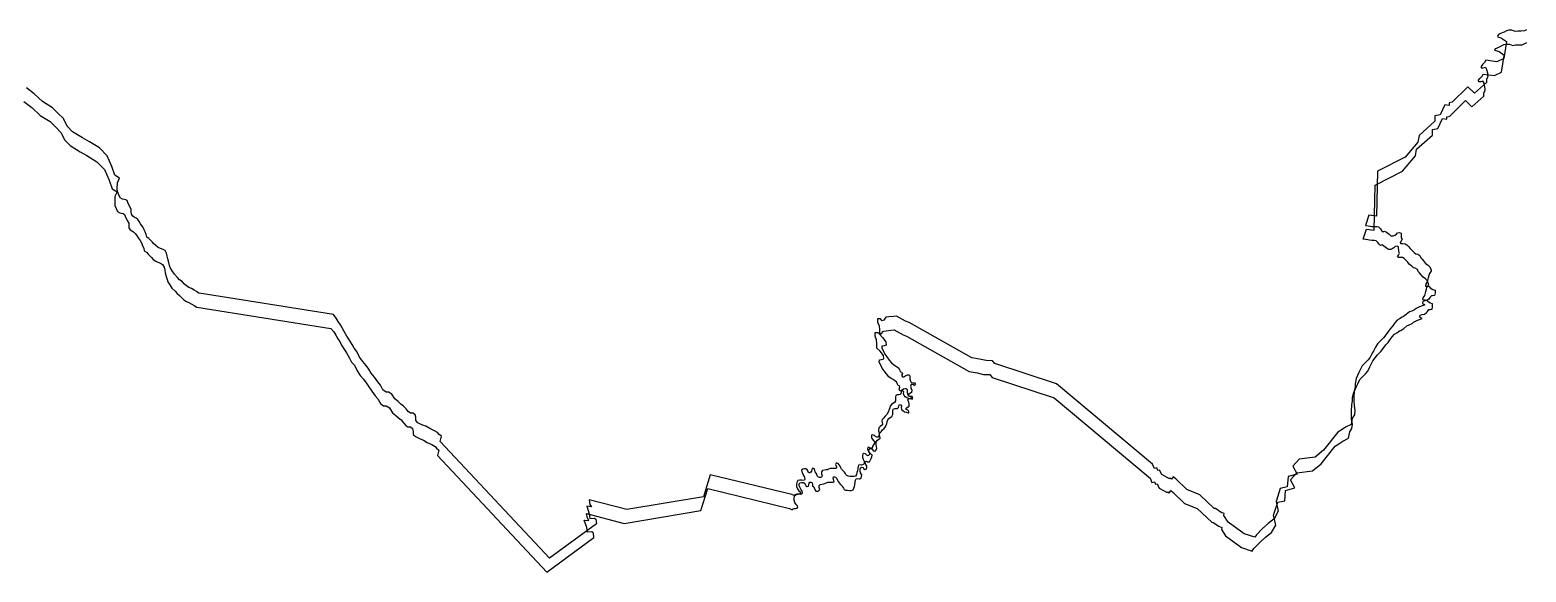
# Model space of a CAD drawing. Header units: inches. Extents: x 33.9 to 41.9, y -4.8 to 5.4.
# Drawn here: x 34.2194 to 34.5167, y -0.8656 to -0.7579 of the extents above; entities that cross this region are included whole.
import ezdxf

# ---------------------------------------------------------------- set-up
doc = ezdxf.new("R2010")
doc.units = ezdxf.units.IN
doc.header["$MEASUREMENT"] = 0
doc.layers.add('Counties', color=7, linetype='Continuous')

msp = doc.modelspace()

# ---------------------------------------------------------------- linework, layer by layer
at = {"layer": 'Counties'}
for points in [[(34.51684, -0.7579), (34.51641, -0.75811), (34.51577, -0.75815), (34.51509, -0.75815), (34.51459, -0.75822), (34.51392, -0.75797), (34.51327, -0.75797), (34.51281, -0.75808), (34.51235, -0.75833), (34.51167, -0.75862), (34.51124, -0.75883), (34.51103, -0.75912), (34.5111, -0.75926), (34.51149, -0.75937), (34.51186, -0.75952), (34.51287, -0.76021), (34.51233, -0.76357), (34.51092, -0.76421), (34.5087, -0.76392), (34.50847, -0.76435), (34.50805, -0.76478), (34.5078, -0.76514), (34.50783, -0.76546), (34.50822, -0.76546), (34.50865, -0.76532), (34.50887, -0.76575), (34.50905, -0.76643), (34.50908, -0.76693), (34.50912, -0.76722), (34.50884, -0.76768), (34.50883, -0.76835), (34.50645, -0.77043), (34.50515, -0.7692), (34.50205, -0.77228), (34.50144, -0.7724), (34.50146, -0.77291), (34.5006, -0.77275), (34.49968, -0.77477), (34.49862, -0.77497), (34.49861, -0.77604), (34.49548, -0.77884), (34.49523, -0.7802), (34.49269, -0.78319), (34.48723, -0.78597), (34.48702, -0.79491), (34.48549, -0.79473), (34.48484, -0.79676), (34.48535, -0.79681), (34.48575, -0.79688), (34.4861, -0.79692), (34.48664, -0.79696), (34.4871, -0.79696), (34.48742, -0.79703), (34.48778, -0.79742), (34.48803, -0.79774), (34.48831, -0.798), (34.4886, -0.79785), (34.48899, -0.7981), (34.48949, -0.7985), (34.48988, -0.79879), (34.49035, -0.79878), (34.49063, -0.79864), (34.49095, -0.79846), (34.4912, -0.79821), (34.49159, -0.79814), (34.49188, -0.79825), (34.49188, -0.7986), (34.49191, -0.79889), (34.49191, -0.79922), (34.49209, -0.7995), (34.49184, -0.7999), (34.4917, -0.80026), (34.49184, -0.80036), (34.49217, -0.80036), (34.4927, -0.8004), (34.49302, -0.80058), (34.49338, -0.80094), (34.4937, -0.8013), (34.49409, -0.80173), (34.49427, -0.80191), (34.49452, -0.80212), (34.49484, -0.80241), (34.4952, -0.80248), (34.49562, -0.80273), (34.4958, -0.80316), (34.49605, -0.80341), (34.49634, -0.80377), (34.49677, -0.80431), (34.49727, -0.80463), (34.49759, -0.80496), (34.49787, -0.8056), (34.49787, -0.80582), (34.49769, -0.80607), (34.49752, -0.80632), (34.49741, -0.80668), (34.4973, -0.80715), (34.49709, -0.80794), (34.4968, -0.80837), (34.49673, -0.8088), (34.49716, -0.80883), (34.49748, -0.8089), (34.4977, -0.80912), (34.49819, -0.80944), (34.49866, -0.80959), (34.49866, -0.81016), (34.49855, -0.81066), (34.49816, -0.8107), (34.49791, -0.81073), (34.49762, -0.81109), (34.49738, -0.81138), (34.49702, -0.81163), (34.49659, -0.8117), (34.4962, -0.81185), (34.49613, -0.8121), (34.4962, -0.81228), (34.49659, -0.81249), (34.49555, -0.81288), (34.49487, -0.81324), (34.49458, -0.81349), (34.49401, -0.81374), (34.49355, -0.81392), (34.49291, -0.81446), (34.49234, -0.81486), (34.49209, -0.81496), (34.49155, -0.81532), (34.49109, -0.81557), (34.49063, -0.81611), (34.49023, -0.81669), (34.48981, -0.81723), (34.48938, -0.81773), (34.48884, -0.81845), (34.48838, -0.81906), (34.4877, -0.81974), (34.48721, -0.82028), (34.48678, -0.82092), (34.48646, -0.82157), (34.48617, -0.82211), (34.48574, -0.82293), (34.48535, -0.82347), (34.485, -0.8238), (34.48446, -0.82433), (34.48418, -0.82462), (34.48378, -0.82545), (34.4835, -0.82599), (34.48296, -0.82717), (34.48275, -0.82821), (34.48275, -0.82882), (34.48257, -0.82961), (34.4825, -0.83094), (34.4825, -0.83169), (34.48254, -0.83252), (34.48272, -0.83349), (34.48261, -0.83435), (34.48218, -0.83503), (34.48197, -0.83629), (34.48083, -0.83683), (34.48019, -0.83729), (34.4793, -0.83783), (34.47648, -0.84137), (34.47481, -0.84278), (34.47165, -0.84318), (34.47041, -0.84455), (34.47126, -0.84616), (34.46942, -0.84663), (34.46926, -0.84869), (34.46788, -0.849), (34.46705, -0.85159), (34.46747, -0.85354), (34.46664, -0.85501), (34.46547, -0.85593), (34.46436, -0.85693), (34.46315, -0.85819), (34.46282, -0.8587), (34.46069, -0.85799), (34.45751, -0.85566), (34.45668, -0.85439), (34.45674, -0.85399), (34.45615, -0.85377), (34.45502, -0.853), (34.45475, -0.85298), (34.45189, -0.85023), (34.44932, -0.84923), (34.44713, -0.84709), (34.44661, -0.84667), (34.44629, -0.84716), (34.44601, -0.84691), (34.4459, -0.84708), (34.44434, -0.8462), (34.44389, -0.84536), (34.44356, -0.84542), (34.44336, -0.84491), (34.44286, -0.84504), (34.44249, -0.84418), (34.42342, -0.82823), (34.41116, -0.8242), (34.41067, -0.82364), (34.40943, -0.8236), (34.40814, -0.82331), (34.40656, -0.82302), (34.39412, -0.81603), (34.39343, -0.81575), (34.39165, -0.81476), (34.39101, -0.81484), (34.39008, -0.81491), (34.38951, -0.81498), (34.38908, -0.81555), (34.38879, -0.8157), (34.38844, -0.81527), (34.38787, -0.81527), (34.38787, -0.81599), (34.38815, -0.8167), (34.38822, -0.8175), (34.38822, -0.81836), (34.38887, -0.819), (34.38951, -0.81987), (34.38958, -0.82051), (34.38915, -0.82066), (34.38872, -0.82073), (34.38869, -0.82114), (34.38902, -0.82175), (34.3893, -0.82233), (34.38969, -0.82286), (34.39013, -0.82348), (34.39062, -0.82407), (34.39107, -0.82443), (34.39143, -0.82461), (34.3918, -0.82489), (34.3921, -0.8251), (34.39223, -0.82542), (34.39243, -0.8258), (34.39271, -0.82588), (34.39281, -0.82615), (34.39263, -0.82651), (34.39279, -0.82683), (34.39308, -0.82685), (34.39348, -0.82655), (34.39381, -0.82645), (34.39413, -0.82645), (34.39428, -0.82669), (34.3943, -0.82726), (34.3944, -0.8277), (34.39456, -0.82792), (34.39499, -0.82798), (34.39521, -0.828), (34.39537, -0.82834), (34.39521, -0.82851), (34.39488, -0.82836), (34.39454, -0.82836), (34.39438, -0.82869), (34.39454, -0.82913), (34.39466, -0.82947), (34.39462, -0.82992), (34.3943, -0.83012), (34.39401, -0.8303), (34.39401, -0.83056), (34.39421, -0.83066), (34.39438, -0.8307), (34.39452, -0.83085), (34.39458, -0.83103), (34.39454, -0.83123), (34.3944, -0.83121), (34.39409, -0.83111), (34.39369, -0.83101), (34.39336, -0.83078), (34.39312, -0.83056), (34.39304, -0.83018), (34.3931, -0.82982), (34.39295, -0.82966), (34.39269, -0.82955), (34.39257, -0.82986), (34.39249, -0.8302), (34.39232, -0.83036), (34.3921, -0.83038), (34.39178, -0.83038), (34.39147, -0.8305), (34.39141, -0.83076), (34.39141, -0.83117), (34.39139, -0.83159), (34.39119, -0.83195), (34.39088, -0.83214), (34.39062, -0.83234), (34.39039, -0.83262), (34.39027, -0.833), (34.39017, -0.83333), (34.38997, -0.83385), (34.3897, -0.83433), (34.38936, -0.83462), (34.38905, -0.835), (34.38879, -0.83528), (34.38873, -0.83554), (34.38879, -0.83591), (34.38885, -0.83625), (34.38863, -0.83647), (34.38836, -0.83669), (34.3881, -0.83698), (34.38804, -0.83754), (34.38816, -0.83794), (34.3882, -0.83829), (34.3881, -0.83857), (34.38794, -0.83879), (34.38769, -0.83883), (34.38747, -0.83869), (34.38725, -0.83845), (34.38686, -0.83833), (34.38666, -0.83843), (34.38664, -0.83895), (34.38696, -0.83938), (34.38729, -0.83966), (34.38724, -0.84), (34.38706, -0.8403), (34.38688, -0.84067), (34.38676, -0.84099), (34.38635, -0.84099), (34.38615, -0.84081), (34.3859, -0.84087), (34.38588, -0.84113), (34.38602, -0.84149), (34.38623, -0.8418), (34.38623, -0.84212), (34.38609, -0.84244), (34.38586, -0.84252), (34.38564, -0.84234), (34.38544, -0.8421), (34.38515, -0.84202), (34.38495, -0.84218), (34.38487, -0.84244), (34.38487, -0.84284), (34.38497, -0.84317), (34.38521, -0.84355), (34.38517, -0.84389), (34.38511, -0.84418), (34.38485, -0.84432), (34.38468, -0.84436), (34.3844, -0.84428), (34.3841, -0.84436), (34.38397, -0.84464), (34.38393, -0.84494), (34.38385, -0.84551), (34.38377, -0.84585), (34.38367, -0.84621), (34.38348, -0.84653), (34.3832, -0.84664), (34.38281, -0.84664), (34.38237, -0.84661), (34.382, -0.84657), (34.38172, -0.84643), (34.38156, -0.84621), (34.38143, -0.84597), (34.38129, -0.84573), (34.38109, -0.84553), (34.38091, -0.84538), (34.38072, -0.84514), (34.38054, -0.8449), (34.38042, -0.84458), (34.38026, -0.84431), (34.38001, -0.84403), (34.37979, -0.84395), (34.37961, -0.84395), (34.37951, -0.84423), (34.37969, -0.84468), (34.37971, -0.84492), (34.37955, -0.84502), (34.37924, -0.84502), (34.37902, -0.84502), (34.37881, -0.84502), (34.37847, -0.845), (34.37814, -0.84514), (34.37786, -0.84528), (34.37764, -0.84532), (34.37693, -0.84546), (34.37672, -0.84569), (34.37674, -0.84607), (34.37686, -0.84647), (34.3767, -0.84673), (34.3765, -0.84681), (34.37632, -0.84683), (34.37611, -0.84677), (34.37587, -0.84647), (34.37577, -0.84615), (34.37565, -0.84593), (34.37546, -0.84572), (34.37542, -0.84542), (34.37534, -0.84512), (34.3751, -0.845), (34.37492, -0.84498), (34.37479, -0.84522), (34.37471, -0.84554), (34.37461, -0.84579), (34.37437, -0.84587), (34.37425, -0.84587), (34.3741, -0.84574), (34.37404, -0.84556), (34.37388, -0.84528), (34.3736, -0.8451), (34.37331, -0.84508), (34.37299, -0.84516), (34.37276, -0.84536), (34.37278, -0.84568), (34.37292, -0.84599), (34.37313, -0.84641), (34.37337, -0.84677), (34.37343, -0.84712), (34.37331, -0.84732), (34.37303, -0.8474), (34.37272, -0.84734), (34.3724, -0.84734), (34.37199, -0.84744), (34.37181, -0.8478), (34.37175, -0.8482), (34.37175, -0.84861), (34.37193, -0.84907), (34.37221, -0.84944), (34.37246, -0.84968), (34.37248, -0.84994), (34.37235, -0.85014), (34.37205, -0.85022), (34.37179, -0.85026), (34.37158, -0.85032), (34.37142, -0.85048), (34.37085, -0.85022), (34.35461, -0.84628), (34.35324, -0.85063), (34.33803, -0.8532), (34.33053, -0.85126), (34.33071, -0.85215), (34.33101, -0.85263), (34.33007, -0.85253), (34.33056, -0.85403), (34.33071, -0.85496), (34.3316, -0.85487), (34.33188, -0.85511), (34.33199, -0.85602), (34.32265, -0.86287), (34.30093, -0.83969), (34.30118, -0.83862), (34.30073, -0.83826), (34.30042, -0.8379), (34.29979, -0.83755), (34.29886, -0.8371), (34.2981, -0.83665), (34.29729, -0.83633), (34.29653, -0.83593), (34.29609, -0.83552), (34.29609, -0.83485), (34.29595, -0.83436), (34.29555, -0.83404), (34.29502, -0.83404), (34.29461, -0.83373), (34.29417, -0.83319), (34.29368, -0.83265), (34.29314, -0.83224), (34.2926, -0.83175), (34.29193, -0.83121), (34.29135, -0.83027), (34.29068, -0.82986), (34.29019, -0.82986), (34.28957, -0.82937), (34.28908, -0.82847), (34.28854, -0.82784), (34.28787, -0.8269), (34.28725, -0.82609), (34.28675, -0.82528), (34.28622, -0.82456), (34.28555, -0.8238), (34.28492, -0.8229), (34.28439, -0.82178), (34.28385, -0.82115), (34.28345, -0.82038), (34.28282, -0.81931), (34.28242, -0.81872), (34.28184, -0.81782), (34.28148, -0.81706), (34.28113, -0.81652), (34.28068, -0.8158), (34.28028, -0.81517), (34.27974, -0.81445), (34.25308, -0.81021), (34.25307, -0.81026), (34.25255, -0.80989), (34.25206, -0.80961), (34.2515, -0.80928), (34.25102, -0.80908), (34.25053, -0.80876), (34.25013, -0.80839), (34.24964, -0.8079), (34.24916, -0.80754), (34.24875, -0.80709), (34.24815, -0.80644), (34.2477, -0.80579), (34.24734, -0.80522), (34.24718, -0.80473), (34.24702, -0.80412), (34.24682, -0.80339), (34.24669, -0.80286), (34.24657, -0.80225), (34.24629, -0.80173), (34.24589, -0.80152), (34.24536, -0.80132), (34.24492, -0.80112), (34.24443, -0.80075), (34.24407, -0.80039), (34.24375, -0.80006), (34.24342, -0.7997), (34.24306, -0.79933), (34.24262, -0.79905), (34.24253, -0.79852), (34.24229, -0.79803), (34.24213, -0.79762), (34.24185, -0.79701), (34.2414, -0.79645), (34.24112, -0.79596), (34.24084, -0.79559), (34.24052, -0.79527), (34.24015, -0.7951), (34.23987, -0.7949), (34.23959, -0.7945), (34.23955, -0.79409), (34.23955, -0.79352), (34.23926, -0.79303), (34.23886, -0.79218), (34.23874, -0.79181), (34.23846, -0.79165), (34.23781, -0.79149), (34.23733, -0.79124), (34.23708, -0.79064), (34.2368, -0.79003), (34.23676, -0.78942), (34.2368, -0.78828), (34.23724, -0.78733), (34.23628, -0.78672), (34.23567, -0.78503), (34.23476, -0.78288), (34.23323, -0.78135), (34.23125, -0.78012), (34.22988, -0.77935), (34.22789, -0.77812), (34.22682, -0.77705), (34.22606, -0.77551), (34.22499, -0.77444), (34.22393, -0.77337), (34.22194, -0.77214), (34.22027, -0.7706), (34.21871, -0.76938)], [(34.51684, -0.7579), (34.51641, -0.75811), (34.51577, -0.75815), (34.51509, -0.75815), (34.51459, -0.75822), (34.51392, -0.75797), (34.51327, -0.75797), (34.51281, -0.75808), (34.51235, -0.75833), (34.51167, -0.75862), (34.51124, -0.75883), (34.51103, -0.75912), (34.5111, -0.75926), (34.51149, -0.75937), (34.51186, -0.75952), (34.51287, -0.76021), (34.51233, -0.76357), (34.51092, -0.76421), (34.5087, -0.76392), (34.50847, -0.76435), (34.50805, -0.76478), (34.5078, -0.76514), (34.50783, -0.76546), (34.50822, -0.76546), (34.50865, -0.76532), (34.50887, -0.76575), (34.50905, -0.76643), (34.50908, -0.76693), (34.50912, -0.76722), (34.50884, -0.76768), (34.50883, -0.76835), (34.50645, -0.77043), (34.50515, -0.7692), (34.50205, -0.77228), (34.50144, -0.7724), (34.50146, -0.77291), (34.5006, -0.77275), (34.49968, -0.77477), (34.49862, -0.77497), (34.49861, -0.77604), (34.49548, -0.77884), (34.49523, -0.7802), (34.49269, -0.78319), (34.48723, -0.78597), (34.48702, -0.79491), (34.48549, -0.79473), (34.48484, -0.79676), (34.48535, -0.79681), (34.48575, -0.79688), (34.4861, -0.79692), (34.48664, -0.79696), (34.4871, -0.79696), (34.48742, -0.79703), (34.48778, -0.79742), (34.48803, -0.79774), (34.48831, -0.798), (34.4886, -0.79785), (34.48899, -0.7981), (34.48949, -0.7985), (34.48988, -0.79879), (34.49035, -0.79878), (34.49063, -0.79864), (34.49095, -0.79846), (34.4912, -0.79821), (34.49159, -0.79814), (34.49188, -0.79825), (34.49188, -0.7986), (34.49191, -0.79889), (34.49191, -0.79922), (34.49209, -0.7995), (34.49184, -0.7999), (34.4917, -0.80026), (34.49184, -0.80036), (34.49217, -0.80036), (34.4927, -0.8004), (34.49302, -0.80058), (34.49338, -0.80094), (34.4937, -0.8013), (34.49409, -0.80173), (34.49427, -0.80191), (34.49452, -0.80212), (34.49484, -0.80241), (34.4952, -0.80248), (34.49562, -0.80273), (34.4958, -0.80316), (34.49605, -0.80341), (34.49634, -0.80377), (34.49677, -0.80431), (34.49727, -0.80463), (34.49759, -0.80496), (34.49787, -0.8056), (34.49787, -0.80582), (34.49769, -0.80607), (34.49752, -0.80632), (34.49741, -0.80668), (34.4973, -0.80715), (34.49709, -0.80794), (34.4968, -0.80837), (34.49673, -0.8088), (34.49716, -0.80883), (34.49748, -0.8089), (34.4977, -0.80912), (34.49819, -0.80944), (34.49866, -0.80959), (34.49866, -0.81016), (34.49855, -0.81066), (34.49816, -0.8107), (34.49791, -0.81073), (34.49762, -0.81109), (34.49738, -0.81138), (34.49702, -0.81163), (34.49659, -0.8117), (34.4962, -0.81185), (34.49613, -0.8121), (34.4962, -0.81228), (34.49659, -0.81249), (34.49555, -0.81288), (34.49487, -0.81324), (34.49458, -0.81349), (34.49401, -0.81374), (34.49355, -0.81392), (34.49291, -0.81446), (34.49234, -0.81486), (34.49209, -0.81496), (34.49155, -0.81532), (34.49109, -0.81557), (34.49063, -0.81611), (34.49023, -0.81669), (34.48981, -0.81723), (34.48938, -0.81773), (34.48884, -0.81845), (34.48838, -0.81906), (34.4877, -0.81974), (34.48721, -0.82028), (34.48678, -0.82092), (34.48646, -0.82157), (34.48617, -0.82211), (34.48574, -0.82293), (34.48535, -0.82347), (34.485, -0.8238), (34.48446, -0.82433), (34.48418, -0.82462), (34.48378, -0.82545), (34.4835, -0.82599), (34.48296, -0.82717), (34.48275, -0.82821), (34.48275, -0.82882), (34.48257, -0.82961), (34.4825, -0.83094), (34.4825, -0.83169), (34.48254, -0.83252), (34.48272, -0.83349), (34.48261, -0.83435), (34.48218, -0.83503), (34.48197, -0.83629), (34.48083, -0.83683), (34.48019, -0.83729), (34.4793, -0.83783), (34.47648, -0.84137), (34.47481, -0.84278), (34.47165, -0.84318), (34.47041, -0.84455), (34.47126, -0.84616), (34.46942, -0.84663), (34.46926, -0.84869), (34.46788, -0.849), (34.46705, -0.85159), (34.46747, -0.85354), (34.46664, -0.85501), (34.46547, -0.85593), (34.46436, -0.85693), (34.46315, -0.85819), (34.46282, -0.8587), (34.46069, -0.85799), (34.45751, -0.85566), (34.45668, -0.85439), (34.45674, -0.85399), (34.45615, -0.85377), (34.45502, -0.853), (34.45475, -0.85298), (34.45189, -0.85023), (34.44932, -0.84923), (34.44713, -0.84709), (34.44661, -0.84667), (34.44629, -0.84716), (34.44601, -0.84691), (34.4459, -0.84708), (34.44434, -0.8462), (34.44389, -0.84536), (34.44356, -0.84542), (34.44336, -0.84491), (34.44286, -0.84504), (34.44249, -0.84418), (34.42342, -0.82823), (34.41116, -0.8242), (34.41067, -0.82364), (34.40943, -0.8236), (34.40814, -0.82331), (34.40656, -0.82302), (34.39412, -0.81603), (34.39343, -0.81575), (34.39165, -0.81476), (34.39101, -0.81484), (34.39008, -0.81491), (34.38951, -0.81498), (34.38908, -0.81555), (34.38879, -0.8157), (34.38844, -0.81527), (34.38787, -0.81527), (34.38787, -0.81599), (34.38815, -0.8167), (34.38822, -0.8175), (34.38822, -0.81836), (34.38887, -0.819), (34.38951, -0.81987), (34.38958, -0.82051), (34.38915, -0.82066), (34.38872, -0.82073), (34.38869, -0.82114), (34.38902, -0.82175), (34.3893, -0.82233), (34.38969, -0.82286), (34.39013, -0.82348), (34.39062, -0.82407), (34.39107, -0.82443), (34.39143, -0.82461), (34.3918, -0.82489), (34.3921, -0.8251), (34.39223, -0.82542), (34.39243, -0.8258), (34.39271, -0.82588), (34.39281, -0.82615), (34.39263, -0.82651), (34.39279, -0.82683), (34.39308, -0.82685), (34.39348, -0.82655), (34.39381, -0.82645), (34.39413, -0.82645), (34.39428, -0.82669), (34.3943, -0.82726), (34.3944, -0.8277), (34.39456, -0.82792), (34.39499, -0.82798), (34.39521, -0.828), (34.39537, -0.82834), (34.39521, -0.82851), (34.39488, -0.82836), (34.39454, -0.82836), (34.39438, -0.82869), (34.39454, -0.82913), (34.39466, -0.82947), (34.39462, -0.82992), (34.3943, -0.83012), (34.39401, -0.8303), (34.39401, -0.83056), (34.39421, -0.83066), (34.39438, -0.8307), (34.39452, -0.83085), (34.39458, -0.83103), (34.39454, -0.83123), (34.3944, -0.83121), (34.39409, -0.83111), (34.39369, -0.83101), (34.39336, -0.83078), (34.39312, -0.83056), (34.39304, -0.83018), (34.3931, -0.82982), (34.39295, -0.82966), (34.39269, -0.82955), (34.39257, -0.82986), (34.39249, -0.8302), (34.39232, -0.83036), (34.3921, -0.83038), (34.39178, -0.83038), (34.39147, -0.8305), (34.39141, -0.83076), (34.39141, -0.83117), (34.39139, -0.83159), (34.39119, -0.83195), (34.39088, -0.83214), (34.39062, -0.83234), (34.39039, -0.83262), (34.39027, -0.833), (34.39017, -0.83333), (34.38997, -0.83385), (34.3897, -0.83433), (34.38936, -0.83462), (34.38905, -0.835), (34.38879, -0.83528), (34.38873, -0.83554), (34.38879, -0.83591), (34.38885, -0.83625), (34.38863, -0.83647), (34.38836, -0.83669), (34.3881, -0.83698), (34.38804, -0.83754), (34.38816, -0.83794), (34.3882, -0.83829), (34.3881, -0.83857), (34.38794, -0.83879), (34.38769, -0.83883), (34.38747, -0.83869), (34.38725, -0.83845), (34.38686, -0.83833), (34.38666, -0.83843), (34.38664, -0.83895), (34.38696, -0.83938), (34.38729, -0.83966), (34.38724, -0.84), (34.38706, -0.8403), (34.38688, -0.84067), (34.38676, -0.84099), (34.38635, -0.84099), (34.38615, -0.84081), (34.3859, -0.84087), (34.38588, -0.84113), (34.38602, -0.84149), (34.38623, -0.8418), (34.38623, -0.84212), (34.38609, -0.84244), (34.38586, -0.84252), (34.38564, -0.84234), (34.38544, -0.8421), (34.38515, -0.84202), (34.38495, -0.84218), (34.38487, -0.84244), (34.38487, -0.84284), (34.38497, -0.84317), (34.38521, -0.84355), (34.38517, -0.84389), (34.38511, -0.84418), (34.38485, -0.84432), (34.38468, -0.84436), (34.3844, -0.84428), (34.3841, -0.84436), (34.38397, -0.84464), (34.38393, -0.84494), (34.38385, -0.84551), (34.38377, -0.84585), (34.38367, -0.84621), (34.38348, -0.84653), (34.3832, -0.84664), (34.38281, -0.84664), (34.38237, -0.84661), (34.382, -0.84657), (34.38172, -0.84643), (34.38156, -0.84621), (34.38143, -0.84597), (34.38129, -0.84573), (34.38109, -0.84553), (34.38091, -0.84538), (34.38072, -0.84514), (34.38054, -0.8449), (34.38042, -0.84458), (34.38026, -0.84431), (34.38001, -0.84403), (34.37979, -0.84395), (34.37961, -0.84395), (34.37951, -0.84423), (34.37969, -0.84468), (34.37971, -0.84492), (34.37955, -0.84502), (34.37924, -0.84502), (34.37902, -0.84502), (34.37881, -0.84502), (34.37847, -0.845), (34.37814, -0.84514), (34.37786, -0.84528), (34.37764, -0.84532), (34.37693, -0.84546), (34.37672, -0.84569), (34.37674, -0.84607), (34.37686, -0.84647), (34.3767, -0.84673), (34.3765, -0.84681), (34.37632, -0.84683), (34.37611, -0.84677), (34.37587, -0.84647), (34.37577, -0.84615), (34.37565, -0.84593), (34.37546, -0.84572), (34.37542, -0.84542), (34.37534, -0.84512), (34.3751, -0.845), (34.37492, -0.84498), (34.37479, -0.84522), (34.37471, -0.84554), (34.37461, -0.84579), (34.37437, -0.84587), (34.37425, -0.84587), (34.3741, -0.84574), (34.37404, -0.84556), (34.37388, -0.84528), (34.3736, -0.8451), (34.37331, -0.84508), (34.37299, -0.84516), (34.37276, -0.84536), (34.37278, -0.84568), (34.37292, -0.84599), (34.37313, -0.84641), (34.37337, -0.84677), (34.37343, -0.84712), (34.37331, -0.84732), (34.37303, -0.8474), (34.37272, -0.84734), (34.3724, -0.84734), (34.37199, -0.84744), (34.37181, -0.8478), (34.37175, -0.8482), (34.37175, -0.84861), (34.37193, -0.84907), (34.37221, -0.84944), (34.37246, -0.84968), (34.37248, -0.84994), (34.37235, -0.85014), (34.37205, -0.85022), (34.37179, -0.85026), (34.37158, -0.85032), (34.37142, -0.85048), (34.37085, -0.85022), (34.35461, -0.84628), (34.35324, -0.85063), (34.33803, -0.8532), (34.33053, -0.85126), (34.33071, -0.85215), (34.33101, -0.85263), (34.33007, -0.85253), (34.33056, -0.85403), (34.33071, -0.85496), (34.3316, -0.85487), (34.33188, -0.85511), (34.33199, -0.85602), (34.32265, -0.86287), (34.30093, -0.83969), (34.30118, -0.83862), (34.30073, -0.83826), (34.30042, -0.8379), (34.29979, -0.83755), (34.29886, -0.8371), (34.2981, -0.83665), (34.29729, -0.83633), (34.29653, -0.83593), (34.29609, -0.83552), (34.29609, -0.83485), (34.29595, -0.83436), (34.29555, -0.83404), (34.29502, -0.83404), (34.29461, -0.83373), (34.29417, -0.83319), (34.29368, -0.83265), (34.29314, -0.83224), (34.2926, -0.83175), (34.29193, -0.83121), (34.29135, -0.83027), (34.29068, -0.82986), (34.29019, -0.82986), (34.28957, -0.82937), (34.28908, -0.82847), (34.28854, -0.82784), (34.28787, -0.8269), (34.28725, -0.82609), (34.28675, -0.82528), (34.28622, -0.82456), (34.28555, -0.8238), (34.28492, -0.8229), (34.28439, -0.82178), (34.28385, -0.82115), (34.28345, -0.82038), (34.28282, -0.81931), (34.28242, -0.81872), (34.28184, -0.81782), (34.28148, -0.81706), (34.28113, -0.81652), (34.28068, -0.8158), (34.28028, -0.81517), (34.27974, -0.81445), (34.25308, -0.81021), (34.25307, -0.81026), (34.25255, -0.80989), (34.25206, -0.80961), (34.2515, -0.80928), (34.25102, -0.80908), (34.25053, -0.80876), (34.25013, -0.80839), (34.24964, -0.8079), (34.24916, -0.80754), (34.24875, -0.80709), (34.24815, -0.80644), (34.2477, -0.80579), (34.24734, -0.80522), (34.24718, -0.80473), (34.24702, -0.80412), (34.24682, -0.80339), (34.24669, -0.80286), (34.24657, -0.80225), (34.24629, -0.80173), (34.24589, -0.80152), (34.24536, -0.80132), (34.24492, -0.80112), (34.24443, -0.80075), (34.24407, -0.80039), (34.24375, -0.80006), (34.24342, -0.7997), (34.24306, -0.79933), (34.24262, -0.79905), (34.24253, -0.79852), (34.24229, -0.79803), (34.24213, -0.79762), (34.24185, -0.79701), (34.2414, -0.79645), (34.24112, -0.79596), (34.24084, -0.79559), (34.24052, -0.79527), (34.24015, -0.7951), (34.23987, -0.7949), (34.23959, -0.7945), (34.23955, -0.79409), (34.23955, -0.79352), (34.23926, -0.79303), (34.23886, -0.79218), (34.23874, -0.79181), (34.23846, -0.79165), (34.23781, -0.79149), (34.23733, -0.79124), (34.23708, -0.79064), (34.2368, -0.79003), (34.23676, -0.78942), (34.2368, -0.78828), (34.23724, -0.78733), (34.23628, -0.78672), (34.23567, -0.78503), (34.23476, -0.78288), (34.23323, -0.78135), (34.23125, -0.78012), (34.22988, -0.77935), (34.22789, -0.77812), (34.22682, -0.77705), (34.22606, -0.77551), (34.22499, -0.77444), (34.22393, -0.77337), (34.22194, -0.77214), (34.22027, -0.7706), (34.21871, -0.76938)], [(34.21821, -0.77212), (34.21977, -0.77334), (34.22145, -0.77488), (34.22343, -0.77611), (34.2245, -0.77718), (34.22556, -0.77825), (34.22633, -0.77979), (34.2274, -0.78086), (34.22938, -0.78209), (34.23075, -0.78286), (34.23273, -0.78409), (34.23426, -0.78562), (34.23517, -0.78777), (34.23578, -0.78946), (34.23675, -0.79007), (34.2363, -0.79102), (34.23626, -0.79216), (34.2363, -0.79277), (34.23658, -0.79338), (34.23683, -0.79398), (34.23731, -0.79423), (34.23796, -0.79439), (34.23824, -0.79455), (34.23836, -0.79492), (34.23877, -0.79577), (34.23905, -0.79626), (34.23905, -0.79683), (34.23909, -0.79724), (34.23937, -0.79764), (34.23965, -0.79784), (34.24002, -0.79801), (34.24034, -0.79833), (34.24062, -0.7987), (34.24091, -0.79919), (34.24135, -0.79976), (34.24163, -0.80036), (34.2418, -0.80077), (34.24204, -0.80126), (34.24212, -0.80179), (34.24256, -0.80207), (34.24293, -0.80244), (34.24325, -0.8028), (34.24357, -0.80313), (34.24394, -0.80349), (34.24442, -0.80386), (34.24486, -0.80406), (34.24539, -0.80426), (34.24579, -0.80447), (34.24608, -0.805), (34.2462, -0.8056), (34.24632, -0.80613), (34.24652, -0.80686), (34.24668, -0.80747), (34.24684, -0.80796), (34.24721, -0.80853), (34.24765, -0.80918), (34.24826, -0.80983), (34.24866, -0.81028), (34.24915, -0.81064), (34.24963, -0.81113), (34.25003, -0.8115), (34.25052, -0.81182), (34.251, -0.81202), (34.25157, -0.81235), (34.25205, -0.81263), (34.25258, -0.813), (34.25259, -0.81295), (34.27924, -0.81719), (34.27978, -0.81791), (34.28018, -0.81854), (34.28063, -0.81926), (34.28099, -0.8198), (34.28134, -0.82056), (34.28192, -0.82146), (34.28233, -0.82205), (34.28295, -0.82312), (34.28335, -0.82389), (34.28389, -0.82452), (34.28443, -0.82564), (34.28505, -0.82654), (34.28572, -0.8273), (34.28626, -0.82802), (34.28675, -0.82883), (34.28737, -0.82964), (34.28804, -0.83058), (34.28858, -0.83121), (34.28907, -0.83211), (34.2897, -0.8326), (34.29019, -0.8326), (34.29086, -0.83301), (34.29144, -0.83395), (34.29211, -0.83449), (34.29264, -0.83499), (34.29318, -0.83539), (34.29367, -0.83593), (34.29412, -0.83647), (34.29452, -0.83678), (34.29505, -0.83678), (34.29546, -0.8371), (34.29559, -0.83759), (34.29559, -0.83826), (34.29604, -0.83867), (34.2968, -0.83907), (34.2976, -0.83939), (34.29836, -0.83984), (34.2993, -0.84029), (34.29992, -0.84064), (34.30023, -0.841), (34.30068, -0.84136), (34.30043, -0.84243), (34.32215, -0.86561), (34.33149, -0.85876), (34.33138, -0.85785), (34.33111, -0.85761), (34.33022, -0.8577), (34.33006, -0.85677), (34.32958, -0.85527), (34.33051, -0.85537), (34.33022, -0.85489), (34.33003, -0.854), (34.33753, -0.85594), (34.35274, -0.85337), (34.35411, -0.84902), (34.37035, -0.85296), (34.37092, -0.85322), (34.37108, -0.85306), (34.3713, -0.853), (34.37155, -0.85296), (34.37185, -0.85288), (34.37199, -0.85268), (34.37197, -0.85242), (34.37171, -0.85219), (34.37143, -0.85181), (34.37126, -0.85135), (34.37126, -0.85094), (34.37132, -0.85054), (34.37149, -0.85018), (34.37191, -0.85008), (34.37222, -0.85008), (34.37254, -0.85014), (34.37281, -0.85006), (34.37293, -0.84986), (34.37287, -0.84951), (34.37263, -0.84915), (34.37242, -0.84873), (34.37228, -0.84842), (34.37226, -0.8481), (34.3725, -0.8479), (34.37281, -0.84782), (34.37311, -0.84784), (34.37338, -0.84802), (34.37354, -0.8483), (34.3736, -0.84848), (34.37376, -0.84861), (34.37388, -0.84861), (34.37411, -0.84854), (34.37421, -0.84828), (34.37429, -0.84796), (34.37443, -0.84772), (34.3746, -0.84774), (34.37484, -0.84786), (34.37492, -0.84816), (34.37496, -0.84846), (34.37516, -0.84867), (34.37527, -0.84889), (34.37537, -0.84921), (34.37561, -0.84951), (34.37583, -0.84957), (34.376, -0.84955), (34.3762, -0.84947), (34.37636, -0.84921), (34.37624, -0.84881), (34.37622, -0.84843), (34.37644, -0.8482), (34.37715, -0.84806), (34.37736, -0.84802), (34.37764, -0.84788), (34.37797, -0.84774), (34.37831, -0.84776), (34.37853, -0.84776), (34.37874, -0.84776), (34.37906, -0.84776), (34.37921, -0.84766), (34.37919, -0.84742), (34.37902, -0.84697), (34.37912, -0.84669), (34.37929, -0.84669), (34.37951, -0.84677), (34.37977, -0.84705), (34.37992, -0.84732), (34.38004, -0.84764), (34.38022, -0.84788), (34.38042, -0.84812), (34.38059, -0.84828), (34.38079, -0.84847), (34.38093, -0.84871), (34.38107, -0.84895), (34.38123, -0.84917), (34.3815, -0.84931), (34.38188, -0.84935), (34.38231, -0.84938), (34.3827, -0.84938), (34.38298, -0.84927), (34.38317, -0.84895), (34.38327, -0.84859), (34.38335, -0.84825), (34.38343, -0.84768), (34.38347, -0.84738), (34.38361, -0.8471), (34.3839, -0.84702), (34.38418, -0.8471), (34.38436, -0.84706), (34.38461, -0.84692), (34.38467, -0.84663), (34.38471, -0.84629), (34.38447, -0.84591), (34.38437, -0.84558), (34.38437, -0.84518), (34.38445, -0.84492), (34.38465, -0.84476), (34.38495, -0.84484), (34.38514, -0.84508), (34.38536, -0.84526), (34.3856, -0.84518), (34.38573, -0.84486), (34.38573, -0.84454), (34.38552, -0.84423), (34.38538, -0.84387), (34.3854, -0.84361), (34.38565, -0.84355), (34.38585, -0.84373), (34.38627, -0.84373), (34.38638, -0.84341), (34.38656, -0.84304), (34.38674, -0.84274), (34.3868, -0.8424), (34.38646, -0.84212), (34.38615, -0.84169), (34.38617, -0.84117), (34.38636, -0.84107), (34.38676, -0.84119), (34.38697, -0.84143), (34.38719, -0.84157), (34.38745, -0.84153), (34.38761, -0.84131), (34.3877, -0.84103), (34.38766, -0.84068), (34.38755, -0.84028), (34.3876, -0.83972), (34.38786, -0.83943), (34.38814, -0.83921), (34.38835, -0.83899), (34.38829, -0.83865), (34.38823, -0.83828), (34.38829, -0.83802), (34.38855, -0.83774), (34.38886, -0.83736), (34.3892, -0.83707), (34.38948, -0.83659), (34.38967, -0.83607), (34.38977, -0.83574), (34.38989, -0.83536), (34.39012, -0.83508), (34.39038, -0.83488), (34.3907, -0.83469), (34.39089, -0.83433), (34.39091, -0.83391), (34.39091, -0.8335), (34.39097, -0.83324), (34.39129, -0.83312), (34.3916, -0.83312), (34.39182, -0.8331), (34.392, -0.83294), (34.39207, -0.8326), (34.39219, -0.83229), (34.39245, -0.8324), (34.39261, -0.83256), (34.39255, -0.83292), (34.39263, -0.8333), (34.39286, -0.83352), (34.3932, -0.83375), (34.39359, -0.83385), (34.39391, -0.83395), (34.39404, -0.83397), (34.39408, -0.83377), (34.39403, -0.83359), (34.39389, -0.83344), (34.39371, -0.8334), (34.39351, -0.8333), (34.39351, -0.83304), (34.39381, -0.83286), (34.39412, -0.83266), (34.39416, -0.83221), (34.39404, -0.83187), (34.39389, -0.83143), (34.39404, -0.8311), (34.39438, -0.8311), (34.39471, -0.83125), (34.39487, -0.83108), (34.39471, -0.83074), (34.3945, -0.83072), (34.39406, -0.83066), (34.39391, -0.83044), (34.39381, -0.83), (34.39379, -0.82943), (34.39363, -0.82919), (34.39331, -0.82919), (34.39298, -0.82929), (34.39258, -0.82959), (34.39229, -0.82957), (34.39213, -0.82925), (34.39231, -0.82889), (34.39221, -0.82862), (34.39193, -0.82854), (34.39174, -0.82816), (34.3916, -0.82784), (34.3913, -0.82763), (34.39093, -0.82735), (34.39058, -0.82717), (34.39012, -0.82681), (34.38963, -0.82622), (34.38919, -0.8256), (34.3888, -0.82507), (34.38853, -0.82449), (34.38819, -0.82388), (34.38823, -0.82347), (34.38866, -0.8234), (34.38908, -0.82325), (34.38901, -0.82261), (34.38837, -0.82175), (34.38773, -0.8211), (34.38773, -0.82024), (34.38765, -0.81944), (34.38737, -0.81873), (34.38737, -0.81801), (34.38794, -0.81801), (34.3883, -0.81844), (34.38858, -0.81829), (34.38901, -0.81772), (34.38958, -0.81765), (34.39051, -0.81758), (34.39115, -0.8175), (34.39293, -0.81849), (34.39362, -0.81877), (34.40606, -0.82576), (34.40764, -0.82605), (34.40893, -0.82634), (34.41017, -0.82638), (34.41066, -0.82695), (34.42293, -0.83097), (34.442, -0.84692), (34.44237, -0.84778), (34.44286, -0.84765), (34.44307, -0.84816), (34.44339, -0.8481), (34.44384, -0.84894), (34.4454, -0.84982), (34.44551, -0.84965), (34.44579, -0.8499), (34.44611, -0.84941), (34.44663, -0.84983), (34.44882, -0.85197), (34.45139, -0.85297), (34.45425, -0.85572), (34.45453, -0.85574), (34.45565, -0.85651), (34.45624, -0.85673), (34.45619, -0.85713), (34.45701, -0.8584), (34.4602, -0.86073), (34.46233, -0.86144), (34.46265, -0.86093), (34.46386, -0.85967), (34.46497, -0.85867), (34.46614, -0.85775), (34.46697, -0.85628), (34.46656, -0.85433), (34.46738, -0.85174), (34.46876, -0.85143), (34.46893, -0.84937), (34.47076, -0.8489), (34.46991, -0.84729), (34.47115, -0.84592), (34.47431, -0.84552), (34.47599, -0.84411), (34.4788, -0.84057), (34.47969, -0.84003), (34.48033, -0.83957), (34.48147, -0.83903), (34.48169, -0.83777), (34.48211, -0.83709), (34.48222, -0.83623), (34.48204, -0.83526), (34.48201, -0.83443), (34.48201, -0.83368), (34.48208, -0.83235), (34.48225, -0.83156), (34.48225, -0.83095), (34.48247, -0.82991), (34.483, -0.82873), (34.48329, -0.82819), (34.48368, -0.82736), (34.48396, -0.82707), (34.4845, -0.82654), (34.48485, -0.82621), (34.48525, -0.82567), (34.48567, -0.82485), (34.48596, -0.82431), (34.48628, -0.82366), (34.48671, -0.82302), (34.48721, -0.82248), (34.48788, -0.8218), (34.48835, -0.82119), (34.48888, -0.82047), (34.48931, -0.81997), (34.48974, -0.81943), (34.49013, -0.81885), (34.49059, -0.81831), (34.49106, -0.81806), (34.49159, -0.8177), (34.49184, -0.8176), (34.49241, -0.8172), (34.49305, -0.81666), (34.49352, -0.81648), (34.49409, -0.81623), (34.49437, -0.81598), (34.49505, -0.81562), (34.49609, -0.81523), (34.4957, -0.81502), (34.49563, -0.81484), (34.4957, -0.81459), (34.49609, -0.81444), (34.49652, -0.81437), (34.49688, -0.81412), (34.49713, -0.81383), (34.49741, -0.81347), (34.49766, -0.81344), (34.49805, -0.8134), (34.49816, -0.8129), (34.49816, -0.81233), (34.4977, -0.81218), (34.4972, -0.81186), (34.49698, -0.81164), (34.49666, -0.81157), (34.49624, -0.81154), (34.49631, -0.81111), (34.49659, -0.81068), (34.4968, -0.80989), (34.49691, -0.80942), (34.49702, -0.80906), (34.4972, -0.80881), (34.49738, -0.80856), (34.49737, -0.80834), (34.49709, -0.8077), (34.49677, -0.80737), (34.49627, -0.80705), (34.49584, -0.80651), (34.49556, -0.80615), (34.49531, -0.8059), (34.49513, -0.80547), (34.4947, -0.80522), (34.49434, -0.80515), (34.49402, -0.80486), (34.49377, -0.80465), (34.49359, -0.80447), (34.4932, -0.80404), (34.49288, -0.80368), (34.49252, -0.80332), (34.4922, -0.80314), (34.49167, -0.8031), (34.49135, -0.8031), (34.4912, -0.803), (34.49135, -0.80264), (34.4916, -0.80224), (34.49142, -0.80196), (34.49142, -0.80163), (34.49138, -0.80135), (34.49138, -0.80099), (34.4911, -0.80088), (34.4907, -0.80095), (34.49045, -0.8012), (34.49013, -0.80138), (34.48985, -0.80152), (34.48938, -0.80153), (34.48899, -0.80124), (34.48849, -0.80084), (34.4881, -0.80059), (34.48782, -0.80074), (34.48753, -0.80048), (34.48728, -0.80016), (34.48692, -0.79977), (34.4866, -0.7997), (34.48614, -0.7997), (34.4856, -0.79966), (34.48525, -0.79962), (34.48486, -0.79955), (34.48434, -0.7995), (34.485, -0.79747), (34.48653, -0.79765), (34.48674, -0.78872), (34.49219, -0.78593), (34.49473, -0.78294), (34.49498, -0.78159), (34.49811, -0.77878), (34.49813, -0.77771), (34.49919, -0.77751), (34.5001, -0.77549), (34.50096, -0.77565), (34.50095, -0.77514), (34.50155, -0.77502), (34.50466, -0.77194), (34.50595, -0.77317), (34.50833, -0.77109), (34.50834, -0.77042), (34.50862, -0.76996), (34.50858, -0.76968), (34.50855, -0.76917), (34.50837, -0.76849), (34.50815, -0.76806), (34.50773, -0.7682), (34.50733, -0.7682), (34.5073, -0.76788), (34.50755, -0.76752), (34.50798, -0.76709), (34.5082, -0.76666), (34.51042, -0.76695), (34.51183, -0.76631), (34.51237, -0.76295), (34.51136, -0.76226), (34.511, -0.76211), (34.5106, -0.762), (34.51053, -0.76186), (34.51075, -0.76157), (34.51117, -0.76136), (34.51185, -0.76107), (34.51231, -0.76082), (34.51278, -0.76071), (34.51342, -0.76071), (34.5141, -0.76096), (34.5146, -0.76089), (34.51527, -0.76089), (34.51592, -0.76085), (34.51634, -0.76064), (34.51688, -0.76042)], [(34.21821, -0.77212), (34.21977, -0.77334), (34.22145, -0.77488), (34.22343, -0.77611), (34.2245, -0.77718), (34.22556, -0.77825), (34.22633, -0.77979), (34.2274, -0.78086), (34.22938, -0.78209), (34.23075, -0.78286), (34.23273, -0.78409), (34.23426, -0.78562), (34.23517, -0.78777), (34.23578, -0.78946), (34.23675, -0.79007), (34.2363, -0.79102), (34.23626, -0.79216), (34.2363, -0.79277), (34.23658, -0.79338), (34.23683, -0.79398), (34.23731, -0.79423), (34.23796, -0.79439), (34.23824, -0.79455), (34.23836, -0.79492), (34.23877, -0.79577), (34.23905, -0.79626), (34.23905, -0.79683), (34.23909, -0.79724), (34.23937, -0.79764), (34.23965, -0.79784), (34.24002, -0.79801), (34.24034, -0.79833), (34.24062, -0.7987), (34.24091, -0.79919), (34.24135, -0.79976), (34.24163, -0.80036), (34.2418, -0.80077), (34.24204, -0.80126), (34.24212, -0.80179), (34.24256, -0.80207), (34.24293, -0.80244), (34.24325, -0.8028), (34.24357, -0.80313), (34.24394, -0.80349), (34.24442, -0.80386), (34.24486, -0.80406), (34.24539, -0.80426), (34.24579, -0.80447), (34.24608, -0.805), (34.2462, -0.8056), (34.24632, -0.80613), (34.24652, -0.80686), (34.24668, -0.80747), (34.24684, -0.80796), (34.24721, -0.80853), (34.24765, -0.80918), (34.24826, -0.80983), (34.24866, -0.81028), (34.24915, -0.81064), (34.24963, -0.81113), (34.25003, -0.8115), (34.25052, -0.81182), (34.251, -0.81202), (34.25157, -0.81235), (34.25205, -0.81263), (34.25258, -0.813), (34.25259, -0.81295), (34.27924, -0.81719), (34.27978, -0.81791), (34.28018, -0.81854), (34.28063, -0.81926), (34.28099, -0.8198), (34.28134, -0.82056), (34.28192, -0.82146), (34.28233, -0.82205), (34.28295, -0.82312), (34.28335, -0.82389), (34.28389, -0.82452), (34.28443, -0.82564), (34.28505, -0.82654), (34.28572, -0.8273), (34.28626, -0.82802), (34.28675, -0.82883), (34.28737, -0.82964), (34.28804, -0.83058), (34.28858, -0.83121), (34.28907, -0.83211), (34.2897, -0.8326), (34.29019, -0.8326), (34.29086, -0.83301), (34.29144, -0.83395), (34.29211, -0.83449), (34.29264, -0.83499), (34.29318, -0.83539), (34.29367, -0.83593), (34.29412, -0.83647), (34.29452, -0.83678), (34.29505, -0.83678), (34.29546, -0.8371), (34.29559, -0.83759), (34.29559, -0.83826), (34.29604, -0.83867), (34.2968, -0.83907), (34.2976, -0.83939), (34.29836, -0.83984), (34.2993, -0.84029), (34.29992, -0.84064), (34.30023, -0.841), (34.30068, -0.84136), (34.30043, -0.84243), (34.32215, -0.86561), (34.33149, -0.85876), (34.33138, -0.85785), (34.33111, -0.85761), (34.33022, -0.8577), (34.33006, -0.85677), (34.32958, -0.85527), (34.33051, -0.85537), (34.33022, -0.85489), (34.33003, -0.854), (34.33753, -0.85594), (34.35274, -0.85337), (34.35411, -0.84902), (34.37035, -0.85296), (34.37092, -0.85322), (34.37108, -0.85306), (34.3713, -0.853), (34.37155, -0.85296), (34.37185, -0.85288), (34.37199, -0.85268), (34.37197, -0.85242), (34.37171, -0.85219), (34.37143, -0.85181), (34.37126, -0.85135), (34.37126, -0.85094), (34.37132, -0.85054), (34.37149, -0.85018), (34.37191, -0.85008), (34.37222, -0.85008), (34.37254, -0.85014), (34.37281, -0.85006), (34.37293, -0.84986), (34.37287, -0.84951), (34.37263, -0.84915), (34.37242, -0.84873), (34.37228, -0.84842), (34.37226, -0.8481), (34.3725, -0.8479), (34.37281, -0.84782), (34.37311, -0.84784), (34.37338, -0.84802), (34.37354, -0.8483), (34.3736, -0.84848), (34.37376, -0.84861), (34.37388, -0.84861), (34.37411, -0.84854), (34.37421, -0.84828), (34.37429, -0.84796), (34.37443, -0.84772), (34.3746, -0.84774), (34.37484, -0.84786), (34.37492, -0.84816), (34.37496, -0.84846), (34.37516, -0.84867), (34.37527, -0.84889), (34.37537, -0.84921), (34.37561, -0.84951), (34.37583, -0.84957), (34.376, -0.84955), (34.3762, -0.84947), (34.37636, -0.84921), (34.37624, -0.84881), (34.37622, -0.84843), (34.37644, -0.8482), (34.37715, -0.84806), (34.37736, -0.84802), (34.37764, -0.84788), (34.37797, -0.84774), (34.37831, -0.84776), (34.37853, -0.84776), (34.37874, -0.84776), (34.37906, -0.84776), (34.37921, -0.84766), (34.37919, -0.84742), (34.37902, -0.84697), (34.37912, -0.84669), (34.37929, -0.84669), (34.37951, -0.84677), (34.37977, -0.84705), (34.37992, -0.84732), (34.38004, -0.84764), (34.38022, -0.84788), (34.38042, -0.84812), (34.38059, -0.84828), (34.38079, -0.84847), (34.38093, -0.84871), (34.38107, -0.84895), (34.38123, -0.84917), (34.3815, -0.84931), (34.38188, -0.84935), (34.38231, -0.84938), (34.3827, -0.84938), (34.38298, -0.84927), (34.38317, -0.84895), (34.38327, -0.84859), (34.38335, -0.84825), (34.38343, -0.84768), (34.38347, -0.84738), (34.38361, -0.8471), (34.3839, -0.84702), (34.38418, -0.8471), (34.38436, -0.84706), (34.38461, -0.84692), (34.38467, -0.84663), (34.38471, -0.84629), (34.38447, -0.84591), (34.38437, -0.84558), (34.38437, -0.84518), (34.38445, -0.84492), (34.38465, -0.84476), (34.38495, -0.84484), (34.38514, -0.84508), (34.38536, -0.84526), (34.3856, -0.84518), (34.38573, -0.84486), (34.38573, -0.84454), (34.38552, -0.84423), (34.38538, -0.84387), (34.3854, -0.84361), (34.38565, -0.84355), (34.38585, -0.84373), (34.38627, -0.84373), (34.38638, -0.84341), (34.38656, -0.84304), (34.38674, -0.84274), (34.3868, -0.8424), (34.38646, -0.84212), (34.38615, -0.84169), (34.38617, -0.84117), (34.38636, -0.84107), (34.38676, -0.84119), (34.38697, -0.84143), (34.38719, -0.84157), (34.38745, -0.84153), (34.38761, -0.84131), (34.3877, -0.84103), (34.38766, -0.84068), (34.38755, -0.84028), (34.3876, -0.83972), (34.38786, -0.83943), (34.38814, -0.83921), (34.38835, -0.83899), (34.38829, -0.83865), (34.38823, -0.83828), (34.38829, -0.83802), (34.38855, -0.83774), (34.38886, -0.83736), (34.3892, -0.83707), (34.38948, -0.83659), (34.38967, -0.83607), (34.38977, -0.83574), (34.38989, -0.83536), (34.39012, -0.83508), (34.39038, -0.83488), (34.3907, -0.83469), (34.39089, -0.83433), (34.39091, -0.83391), (34.39091, -0.8335), (34.39097, -0.83324), (34.39129, -0.83312), (34.3916, -0.83312), (34.39182, -0.8331), (34.392, -0.83294), (34.39207, -0.8326), (34.39219, -0.83229), (34.39245, -0.8324), (34.39261, -0.83256), (34.39255, -0.83292), (34.39263, -0.8333), (34.39286, -0.83352), (34.3932, -0.83375), (34.39359, -0.83385), (34.39391, -0.83395), (34.39404, -0.83397), (34.39408, -0.83377), (34.39403, -0.83359), (34.39389, -0.83344), (34.39371, -0.8334), (34.39351, -0.8333), (34.39351, -0.83304), (34.39381, -0.83286), (34.39412, -0.83266), (34.39416, -0.83221), (34.39404, -0.83187), (34.39389, -0.83143), (34.39404, -0.8311), (34.39438, -0.8311), (34.39471, -0.83125), (34.39487, -0.83108), (34.39471, -0.83074), (34.3945, -0.83072), (34.39406, -0.83066), (34.39391, -0.83044), (34.39381, -0.83), (34.39379, -0.82943), (34.39363, -0.82919), (34.39331, -0.82919), (34.39298, -0.82929), (34.39258, -0.82959), (34.39229, -0.82957), (34.39213, -0.82925), (34.39231, -0.82889), (34.39221, -0.82862), (34.39193, -0.82854), (34.39174, -0.82816), (34.3916, -0.82784), (34.3913, -0.82763), (34.39093, -0.82735), (34.39058, -0.82717), (34.39012, -0.82681), (34.38963, -0.82622), (34.38919, -0.8256), (34.3888, -0.82507), (34.38853, -0.82449), (34.38819, -0.82388), (34.38823, -0.82347), (34.38866, -0.8234), (34.38908, -0.82325), (34.38901, -0.82261), (34.38837, -0.82175), (34.38773, -0.8211), (34.38773, -0.82024), (34.38765, -0.81944), (34.38737, -0.81873), (34.38737, -0.81801), (34.38794, -0.81801), (34.3883, -0.81844), (34.38858, -0.81829), (34.38901, -0.81772), (34.38958, -0.81765), (34.39051, -0.81758), (34.39115, -0.8175), (34.39293, -0.81849), (34.39362, -0.81877), (34.40606, -0.82576), (34.40764, -0.82605), (34.40893, -0.82634), (34.41017, -0.82638), (34.41066, -0.82695), (34.42293, -0.83097), (34.442, -0.84692), (34.44237, -0.84778), (34.44286, -0.84765), (34.44307, -0.84816), (34.44339, -0.8481), (34.44384, -0.84894), (34.4454, -0.84982), (34.44551, -0.84965), (34.44579, -0.8499), (34.44611, -0.84941), (34.44663, -0.84983), (34.44882, -0.85197), (34.45139, -0.85297), (34.45425, -0.85572), (34.45453, -0.85574), (34.45565, -0.85651), (34.45624, -0.85673), (34.45619, -0.85713), (34.45701, -0.8584), (34.4602, -0.86073), (34.46233, -0.86144), (34.46265, -0.86093), (34.46386, -0.85967), (34.46497, -0.85867), (34.46614, -0.85775), (34.46697, -0.85628), (34.46656, -0.85433), (34.46738, -0.85174), (34.46876, -0.85143), (34.46893, -0.84937), (34.47076, -0.8489), (34.46991, -0.84729), (34.47115, -0.84592), (34.47431, -0.84552), (34.47599, -0.84411), (34.4788, -0.84057), (34.47969, -0.84003), (34.48033, -0.83957), (34.48147, -0.83903), (34.48169, -0.83777), (34.48211, -0.83709), (34.48222, -0.83623), (34.48204, -0.83526), (34.48201, -0.83443), (34.48201, -0.83368), (34.48208, -0.83235), (34.48225, -0.83156), (34.48225, -0.83095), (34.48247, -0.82991), (34.483, -0.82873), (34.48329, -0.82819), (34.48368, -0.82736), (34.48396, -0.82707), (34.4845, -0.82654), (34.48485, -0.82621), (34.48525, -0.82567), (34.48567, -0.82485), (34.48596, -0.82431), (34.48628, -0.82366), (34.48671, -0.82302), (34.48721, -0.82248), (34.48788, -0.8218), (34.48835, -0.82119), (34.48888, -0.82047), (34.48931, -0.81997), (34.48974, -0.81943), (34.49013, -0.81885), (34.49059, -0.81831), (34.49106, -0.81806), (34.49159, -0.8177), (34.49184, -0.8176), (34.49241, -0.8172), (34.49305, -0.81666), (34.49352, -0.81648), (34.49409, -0.81623), (34.49437, -0.81598), (34.49505, -0.81562), (34.49609, -0.81523), (34.4957, -0.81502), (34.49563, -0.81484), (34.4957, -0.81459), (34.49609, -0.81444), (34.49652, -0.81437), (34.49688, -0.81412), (34.49713, -0.81383), (34.49741, -0.81347), (34.49766, -0.81344), (34.49805, -0.8134), (34.49816, -0.8129), (34.49816, -0.81233), (34.4977, -0.81218), (34.4972, -0.81186), (34.49698, -0.81164), (34.49666, -0.81157), (34.49624, -0.81154), (34.49631, -0.81111), (34.49659, -0.81068), (34.4968, -0.80989), (34.49691, -0.80942), (34.49702, -0.80906), (34.4972, -0.80881), (34.49738, -0.80856), (34.49737, -0.80834), (34.49709, -0.8077), (34.49677, -0.80737), (34.49627, -0.80705), (34.49584, -0.80651), (34.49556, -0.80615), (34.49531, -0.8059), (34.49513, -0.80547), (34.4947, -0.80522), (34.49434, -0.80515), (34.49402, -0.80486), (34.49377, -0.80465), (34.49359, -0.80447), (34.4932, -0.80404), (34.49288, -0.80368), (34.49252, -0.80332), (34.4922, -0.80314), (34.49167, -0.8031), (34.49135, -0.8031), (34.4912, -0.803), (34.49135, -0.80264), (34.4916, -0.80224), (34.49142, -0.80196), (34.49142, -0.80163), (34.49138, -0.80135), (34.49138, -0.80099), (34.4911, -0.80088), (34.4907, -0.80095), (34.49045, -0.8012), (34.49013, -0.80138), (34.48985, -0.80152), (34.48938, -0.80153), (34.48899, -0.80124), (34.48849, -0.80084), (34.4881, -0.80059), (34.48782, -0.80074), (34.48753, -0.80048), (34.48728, -0.80016), (34.48692, -0.79977), (34.4866, -0.7997), (34.48614, -0.7997), (34.4856, -0.79966), (34.48525, -0.79962), (34.48486, -0.79955), (34.48434, -0.7995), (34.485, -0.79747), (34.48653, -0.79765), (34.48674, -0.78872), (34.49219, -0.78593), (34.49473, -0.78294), (34.49498, -0.78159), (34.49811, -0.77878), (34.49813, -0.77771), (34.49919, -0.77751), (34.5001, -0.77549), (34.50096, -0.77565), (34.50095, -0.77514), (34.50155, -0.77502), (34.50466, -0.77194), (34.50595, -0.77317), (34.50833, -0.77109), (34.50834, -0.77042), (34.50862, -0.76996), (34.50858, -0.76968), (34.50855, -0.76917), (34.50837, -0.76849), (34.50815, -0.76806), (34.50773, -0.7682), (34.50733, -0.7682), (34.5073, -0.76788), (34.50755, -0.76752), (34.50798, -0.76709), (34.5082, -0.76666), (34.51042, -0.76695), (34.51183, -0.76631), (34.51237, -0.76295), (34.51136, -0.76226), (34.511, -0.76211), (34.5106, -0.762), (34.51053, -0.76186), (34.51075, -0.76157), (34.51117, -0.76136), (34.51185, -0.76107), (34.51231, -0.76082), (34.51278, -0.76071), (34.51342, -0.76071), (34.5141, -0.76096), (34.5146, -0.76089), (34.51527, -0.76089), (34.51592, -0.76085), (34.51634, -0.76064), (34.51688, -0.76042)]]:
    msp.add_lwpolyline(points, dxfattribs=at)

doc.saveas('drawing.dxf')
